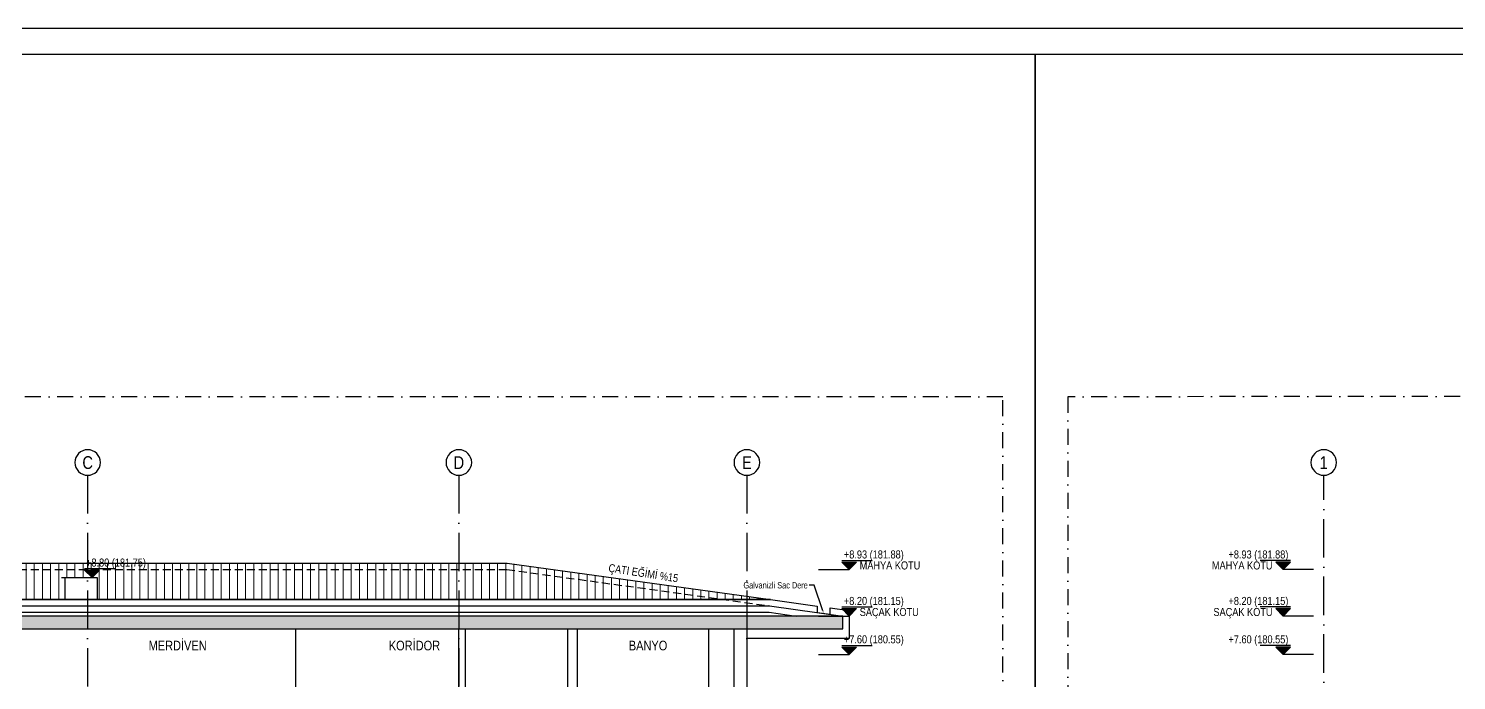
# Model space of a CAD drawing. Header units: millimetres. Extents: x 82776 to 137242, y 11666 to 27998.
# Drawn here: x 113530 to 115761, y 26978 to 27998 of the extents above; entities that cross this region are included whole.
import ezdxf
from ezdxf import colors
from ezdxf.entities.mleader import LeaderData, LeaderLine
from ezdxf.enums import TextEntityAlignment as Align
from ezdxf.math import Vec2, Vec3

# ---------------------------------------------------------------- set-up
doc = ezdxf.new("R2010")
doc.units = ezdxf.units.MM
for name, pattern in [('( Hidden )', [0.375, 0.25, -0.125]), ('ACAD_ISO10W100', [18, 12, -3, 0, -3]), ('DASHDOT', [1, 0.5, -0.25, 0, -0.25])]:
    doc.linetypes.add(name, pattern=pattern)
for name, color, linetype in [('0_IFC_Concrete Trace', 253, '( Hidden )'), ('0_IFC_Elevation_3', 21, 'Continuous'), ('0_IFC_Elevation_4', 11, 'Continuous'), ('0_IFC_Grid', 14, 'ACAD_ISO10W100'), ('0_IFC_Grid_Text_100', 14, 'Continuous'), ('0_IFC_Hatch', 250, 'Continuous'), ('0_IFC_Hatch_Structure', 251, 'Continuous'), ('0_IFC_Legend_Viewport', 7, 'Continuous'), ('0_IFC_Notation_Level_50', 160, 'Continuous'), ('0_IFC_Notation_Section_50', 10, 'Continuous'), ('0_IFC_Room_Text(No)_50', 12, 'Continuous'), ('0_IFC_Steelsection', 20, 'Continuous'), ('0_IFC_Text_Explanation_50', 231, 'Continuous'), ('1_IFC_Concrete_Section', 50, 'Continuous'), ('2_IFC_Wall', 130, 'Continuous'), ('3_IFC_Window', 136, 'Continuous'), ('4_IFC_Kaplama', 55, 'Continuous')]:
    doc.layers.add(name, color=color, linetype=linetype)
doc.styles.add('IFC_TEXT', font='ARIALN.TTF')

# ---------------------------------------------------------------- blocks, each defined once
blk = doc.blocks.new('*U2166')
at = {"layer": '0_IFC_Legend_Viewport', "transparency": 33554687}
blk.add_lwpolyline([(-3804.9, 2920), (0, 2920), (0, 0), (-3804.9, 0)], close=True, dxfattribs=at)
at = {"style": 'IFC_TEXT'}
for tag, p in [('PAFTA', (-2729.5, 17.9)), ('KOT', (-1159.1, 18)), ('OLCEK', (-110.4, 17.9))]:
    blk.add_attdef(tag, p, '', height=35, dxfattribs=at)
blk = doc.blocks.new('*U2167')
at = {"layer": '0_IFC_Legend_Viewport', "transparency": 33554687}
blk.add_lwpolyline([(-3170.3, 2920), (0, 2920), (0, 0), (-3170.3, 0)], close=True, dxfattribs=at)
at = {"style": 'IFC_TEXT'}
for tag, p in [('PAFTA', (-2412.2, 17.9)), ('KOT', (-1159.1, 18)), ('OLCEK', (-110.4, 17.9))]:
    blk.add_attdef(tag, p, '', height=35, dxfattribs=at)
blk = doc.blocks.new('A_1-1 KST_ALTLIK')
at = {"layer": '0_IFC_Hatch', "lineweight": 0, "transparency": 33554687}
h = blk.add_hatch(dxfattribs=at)
h.set_pattern_fill('LINE', color=256, scale=4, angle=90)
h.set_pattern_definition([(90, (-109485.903, -31000.442), (-12.7, 8e-16), [])])
h.paths.add_polyline_path([(1625.7, 1252.8), (2037, 1195.8), (-37, 1195.8), (374.3, 1252.8)])
at = {"layer": '0_IFC_Hatch_Structure'}
h = blk.add_hatch(dxfattribs=at)
h.set_pattern_fill('ANSI33', color=256, angle=180)
h.set_pattern_definition([(225, (-109485.903, -25909.086), (4.49012806, -4.49012806), []), (225, (-109490.393, -25909.086), (4.49012806, -4.49012806), [3.175, -1.5875])])
h.paths.add_polyline_path([(1970, 450), (1970, 20), (1720, 20), (1720, -80), (1560, -80), (1560, 20), (30, 20), (30, 450), (390, 450), (390, 410), (420, 410), (420, 450), (687, 450), (687, 470), (0, 470), (0, -30), (1510, -30), (1510, -130), (1770, -130), (1770, -30), (2000, -30), (2000, 470), (1720, 470), (1720, 450)])
h.paths.add_polyline_path([(620, 820), (0, 820), (0, 800), (620, 800)])
h.paths.add_polyline_path([(1720, 800), (2000, 800), (2000, 820), (1720, 820)])
h.paths.add_polyline_path([(2150, 1150), (2150, 1170), (-150, 1170), (-150, 1150)])
at = {"layer": '0_IFC_Concrete Trace', "linetype": '( Hidden )', "ltscale": 50}
blk.add_lwpolyline([(-35.6, 1185.9), (375, 1242.8), (1625, 1242.8), (2035.6, 1185.9)], dxfattribs=at)
at = {"layer": '0_IFC_Elevation_3'}
blk.add_lwpolyline([(1625.7, 1252.8), (2037, 1195.8), (-37, 1195.8), (374.3, 1252.8), (1625.7, 1252.8)], close=True, dxfattribs=at)
at = {"layer": '0_IFC_Elevation_4'}
for points in [[(1295, 1150), (1295, 830), (1370, 830)], [(1940, 1150), (1940, 830)]]:
    blk.add_lwpolyline(points, dxfattribs=at)
at = {"layer": '0_IFC_Steelsection'}
for points in [[(-150, 1170), (-35.6, 1185.9), (2035.6, 1185.9), (2150, 1170)], [(-77.1, 1170), (-34.9, 1175.9), (2034.9, 1175.9), (2077.1, 1170)]]:
    blk.add_lwpolyline(points, dxfattribs=at)
at = {"layer": '1_IFC_Concrete_Section'}
blk.add_lwpolyline([(2150, 1150), (2150, 1170), (-150, 1170), (-150, 1150)], close=True, dxfattribs=at)
at = {"layer": '2_IFC_Wall'}
for points in [[(1735, 820), (1720, 820), (1720, 1150), (1735, 1150)], [(2000, 820), (1980, 820), (1980, 1150), (2000, 1150)]]:
    blk.add_lwpolyline(points, close=True, dxfattribs=at)
at = {"layer": '3_IFC_Window'}
blk.add_lwpolyline([(1550, 830), (1550, 1150), (1560, 1150), (1560, 830)], dxfattribs=at)
at = {"layer": '4_IFC_Kaplama', "transparency": 33554687}
blk.add_lwpolyline([(0, 1135), (-160, 1135), (-160, 1178.7), (-130, 1182.9), (-130, 1172.8), (-110, 1175.5), (-110, 1185.6), (-37, 1195.8), (2037, 1195.8), (2110, 1185.6), (2110, 1175.5), (2130, 1172.8), (2130, 1182.9), (2160, 1178.7), (2160, 1135), (2000, 1135)], dxfattribs=at)
blk.add_wipeout([(935, 1230), (985, 1230), (985, 1195.8), (935, 1195.8)])
at = {"layer": '0_IFC_Elevation_4'}
blk.add_lwpolyline([(935, 1230), (985, 1230), (985, 1195.8), (935, 1195.8)], close=True, dxfattribs=at)
blk = doc.blocks.new('0_IFC_ROOM_SEC_50')
at = {"layer": '0_IFC_Room_Text(No)_50', "style": 'IFC_TEXT'}
for tag, height, p in [('ROOM_NAME', 15, (10.2, -26.2)), ('ROOM_NUMBER', 10, (10.2, -7.2))]:
    blk.add_attdef(tag, text='', height=height, dxfattribs=at).set_placement(p, align=Align.MIDDLE_CENTER)
blk = doc.blocks.new('0_IFC_AXIS_TEXT_100')
at = {"layer": '0_IFC_Grid_Text_100'}
blk.add_circle((0, 1000), 1000, dxfattribs=at)
at = {"layer": '0_IFC_Grid_Text_100', "style": 'IFC_TEXT'}
blk.add_attdef('AXIS_NO', text='', height=1000, dxfattribs=at).set_placement((0, 993), align=Align.MIDDLE_CENTER)
blk = doc.blocks.new('A_1-1 KST_AKS')
at = {"layer": '0_IFC_Grid', "ltscale": 5}
for points in [[(970, -200), (970, -1790)], [(1550, -200), (1550, -1790)], [(2000, -200), (2000, -1790)]]:
    blk.add_lwpolyline(points, dxfattribs=at)
ref = blk.add_blockref('0_IFC_AXIS_TEXT_100', (970, -200), dxfattribs=dict(xscale=-0.02, yscale=0.02, zscale=0.02, rotation=0.0064968962269241))
ref.add_attrib('AXIS_NO', 'C', dxfattribs={"layer": '0_IFC_Grid_Text_100', "height": 20, "rotation": 0.0064969, "style": 'IFC_TEXT'}).set_placement((969.99775, -180.14568), align=Align.MIDDLE_CENTER)
ref = blk.add_blockref('0_IFC_AXIS_TEXT_100', (1550, -200), dxfattribs=dict(xscale=-0.02, yscale=0.02, zscale=0.02, rotation=0.0064968962269241))
ref.add_attrib('AXIS_NO', 'D', dxfattribs={"layer": '0_IFC_Grid_Text_100', "height": 20, "rotation": 0.0064969, "style": 'IFC_TEXT'}).set_placement((1549.99775, -180.14568), align=Align.MIDDLE_CENTER)
ref = blk.add_blockref('0_IFC_AXIS_TEXT_100', (2000, -200), dxfattribs=dict(xscale=-0.02, yscale=0.02, zscale=0.02, rotation=0.0064968962269241))
ref.add_attrib('AXIS_NO', 'E', dxfattribs={"layer": '0_IFC_Grid_Text_100', "height": 20, "rotation": 0.0064969, "style": 'IFC_TEXT'}).set_placement((1999.99775, -180.14568), align=Align.MIDDLE_CENTER)
blk = doc.blocks.new('0_IFC_NOT_RUDELEVEL_50_N')
at = {"layer": '0_IFC_Notation_Level_50'}
h = blk.add_hatch(color=256, dxfattribs=at)
h.dxf.hatch_style = 1
h.paths.add_polyline_path([(-201.6, 201.6), (201.6, 201.6), (0, 0)])
for p, q in [((-834.4, 0), (0, 0)), ((-201.6, 246.4), (627.2, 246.4))]:
    blk.add_line(p, q, dxfattribs=at)
blk.add_lwpolyline([(-201.6, 201.6), (201.6, 201.6), (0, 0), (-201.6, 201.6)], dxfattribs=at)
at = {"layer": '0_IFC_Notation_Level_50', "style": 'IFC_TEXT'}
blk.add_attdef('LEVEL', (-201.6, 302.4), '', height=280, dxfattribs=at)
blk = doc.blocks.new('*U2140')
ref = blk.add_blockref('0_IFC_NOT_RUDELEVEL_50_N', (0, 1322.8), dxfattribs=dict(xscale=0.057142857142768, yscale=0.057142857142768, zscale=0.057142857142768))
ref.add_attrib('LEVEL', '+8.93 (181.88)', (-8.2, 1340), dxfattribs={"layer": '0_IFC_Notation_Level_50', "height": 12.5, "style": 'IFC_TEXT'})
ref = blk.add_blockref('0_IFC_NOT_RUDELEVEL_50_N', (0, 1250), dxfattribs=dict(xscale=0.057142857142768, yscale=0.057142857142768, zscale=0.057142857142768))
ref.add_attrib('LEVEL', '+8.20 (181.15)', (-8.2, 1267.3), dxfattribs={"layer": '0_IFC_Notation_Level_50', "height": 12.5, "style": 'IFC_TEXT'})
ref = blk.add_blockref('0_IFC_NOT_RUDELEVEL_50_N', (0, 1190), dxfattribs=dict(xscale=0.057142857142768, yscale=0.057142857142768, zscale=0.057142857142768))
ref.add_attrib('LEVEL', '+7.60 (180.55)', (-8.2, 1207.3), dxfattribs={"layer": '0_IFC_Notation_Level_50', "height": 12.5, "style": 'IFC_TEXT'})
at = {"layer": '0_IFC_Notation_Level_50', "char_height": 12.5, "attachment_point": 1, "style": 'IFC_TEXT'}
for s, insert in [('MAHYA KOTU', (16.5, 1335.3)), ('SAÇAK KOTU', (16.5, 1262.5))]:
    blk.add_mtext_dynamic_manual_height_columns(s, width=128.311, gutter_width=12.5, heights=[0], dxfattribs=dict(at, insert=insert))
blk = doc.blocks.new('A_A-A KST_AKS')
at = {"layer": '0_IFC_Grid', "ltscale": 5}
blk.add_lwpolyline([(0, -1770.00231), (0, -200.01277)], dxfattribs=at)
ref = blk.add_blockref('0_IFC_AXIS_TEXT_100', (0, -200.01277), dxfattribs=dict(xscale=-0.02, yscale=0.02, zscale=0.02))
ref.add_attrib('AXIS_NO', '1', dxfattribs={"layer": '0_IFC_Grid_Text_100', "height": 20, "rotation": 0, "style": 'IFC_TEXT'}).set_placement((0, -180.15845), align=Align.MIDDLE_CENTER)
blk = doc.blocks.new('*U2139')
ref = blk.add_blockref('0_IFC_NOT_RUDELEVEL_50_N', (0, 1322.8), dxfattribs=dict(xscale=-0.057142857142768, yscale=0.057142857142768, zscale=0.057142857142768))
ref.add_attrib('LEVEL', '+8.93 (181.88)', (-85.3, 1340), dxfattribs={"layer": '0_IFC_Notation_Level_50', "height": 12.5, "style": 'IFC_TEXT'})
ref = blk.add_blockref('0_IFC_NOT_RUDELEVEL_50_N', (0, 1250), dxfattribs=dict(xscale=-0.057142857142768, yscale=0.057142857142768, zscale=0.057142857142768))
ref.add_attrib('LEVEL', '+8.20 (181.15)', (-85.3, 1267.3), dxfattribs={"layer": '0_IFC_Notation_Level_50', "height": 12.5, "style": 'IFC_TEXT'})
ref = blk.add_blockref('0_IFC_NOT_RUDELEVEL_50_N', (0, 1190), dxfattribs=dict(xscale=-0.057142857142768, yscale=0.057142857142768, zscale=0.057142857142768))
ref.add_attrib('LEVEL', '+7.60 (180.55)', (-85.3, 1207.3), dxfattribs={"layer": '0_IFC_Notation_Level_50', "height": 12.5, "style": 'IFC_TEXT'})
at = {"layer": '0_IFC_Notation_Level_50', "char_height": 12.5, "attachment_point": 3, "style": 'IFC_TEXT'}
for s, insert in [('MAHYA KOTU', (-16.5, 1335.3)), ('SAÇAK KOTU', (-16.5, 1262.5))]:
    blk.add_mtext_dynamic_manual_height_columns(s, width=128.311, gutter_width=12.5, heights=[0], dxfattribs=dict(at, insert=insert))
blk = doc.blocks.new('A_KST A-A')
at = {"layer": '0_IFC_Notation_Section_50', "linetype": 'DASHDOT', "ltscale": 50}
blk.add_lwpolyline([(702.8, 82.4), (702.8, 1916.2), (-2365, 1912.7), (-2365, 78.9)], close=True, dxfattribs=at)
for name, p in [('A_A-A KST_AKS', (-1965, 1990)), ('*U2139', (-2028.6, 320))]:
    blk.add_blockref(name, p)
blk = doc.blocks.new('A_1-1 KST_YAZI')
ref = blk.add_blockref('0_IFC_ROOM_SEC_50', (1110, 1150))
ref.add_attrib('ROOM_NAME', 'MERDİVEN', dxfattribs={"layer": '0_IFC_Room_Text(No)_50', "height": 15, "style": 'IFC_TEXT'}).set_placement((1110.6, 1123.8), align=Align.MIDDLE_CENTER)
ref = blk.add_blockref('0_IFC_ROOM_SEC_50', (1480, 1150))
ref.add_attrib('ROOM_NAME', 'KORİDOR', dxfattribs={"layer": '0_IFC_Room_Text(No)_50', "height": 15, "style": 'IFC_TEXT'}).set_placement((1480.6, 1123.8), align=Align.MIDDLE_CENTER)
ref = blk.add_blockref('0_IFC_ROOM_SEC_50', (1845, 1150))
ref.add_attrib('ROOM_NAME', 'BANYO', dxfattribs={"layer": '0_IFC_Room_Text(No)_50', "height": 15, "style": 'IFC_TEXT'}).set_placement((1845.6, 1123.8), align=Align.MIDDLE_CENTER)
at = {"layer": '0_IFC_Text_Explanation_50', "insert": (1893.5, 1234.9), "char_height": 12.5, "attachment_point": 3, "rotation": 351.2034, "style": 'IFC_TEXT'}
blk.add_mtext_dynamic_manual_height_columns('ÇATI EĞİMİ %15', width=167.351, gutter_width=12.5, heights=[0], dxfattribs=at)
at = {"layer": '0_IFC_Text_Explanation_50'}
ml = blk.add_multileader_mtext('Standard', dxfattribs=at)
ml.set_content('Galvanizli Sac Dere', color=256, style='IFC_TEXT')
ml.set_leader_properties()
ml.build(insert=Vec2(0, 0))
ctx = ml.context
ctx.base_point, ctx.char_height, ctx.plane_origin = Vec3(1993.8, 1218.1), 10, Vec3(2120, 1174.2)
ctx.text_align_type = 2
notes = []
notes.append((ctx, [(0, (1, 1, 0), (2105.2, 1218.1), (-1, 0), 8, [(0, [(2120, 1174.2)], 0, [])])]))
ctx.mtext.insert, ctx.mtext.rotation, ctx.mtext.alignment, ctx.mtext.flow_direction = Vec3(2095.2, 1223.1), 6.283185, 3, 5
for ctx, leaders in notes:
    for number, flags, end, landing, length, lines in leaders:
        leader = LeaderData()
        leader.index, (leader.has_last_leader_line, leader.has_dogleg_vector, leader.attachment_direction) = number, flags
        leader.last_leader_point, leader.dogleg_vector, leader.dogleg_length = Vec3(end), Vec3(landing), length
        for number, points, colour, breaks in lines:
            line = LeaderLine()
            line.index, line.vertices, line.color, line.breaks = number, Vec3.list(points), colors.encode_raw_color(colour), breaks
            leader.lines.append(line)
        ctx.leaders.append(leader)
blk = doc.blocks.new('A_KST 1-1')
at = {"layer": '0_IFC_Notation_Section_50', "linetype": 'DASHDOT', "ltscale": 50}
blk.add_lwpolyline([(200, 78.9), (200, 1912.7), (-3504.4, 1912.7), (-3504.4, 78.9)], close=True, dxfattribs=at)
blk.add_blockref('A_1-1 KST_ALTLIK', (-2200, 400))
for name, p in [('A_1-1 KST_AKS', (-2200, 1990)), ('A_1-1 KST_YAZI', (-2200, 400)), ('*U2140', (-40.2, 320))]:
    blk.add_blockref(name, p)
ref = blk.add_blockref('0_IFC_NOT_RUDELEVEL_50_N', (-1223.2, 1630), dxfattribs=dict(xscale=0.057142857142768, yscale=0.057142857142768, zscale=0.057142857142768))
ref.add_attrib('LEVEL', '+8.80 (181.75)', (-1232.5, 1647.3), dxfattribs={"layer": '0_IFC_Notation_Level_50', "height": 12.5, "style": 'IFC_TEXT'})

msp = doc.modelspace()

# ---------------------------------------------------------------- linework, layer by layer
msp.add_lwpolyline([(82776.4, 27997.6), (82776.4, 24997.6), (137241.5, 24997.6), (137241.5, 27997.6)], close=True)

# ---------------------------------------------------------------- block references
for name, p in [('*U2166', (115102.4, 25037.6)), ('*U2167', (118272.7, 25037.6))]:
    msp.add_blockref(name, p)

# ---------------------------------------------------------------- next in the draw order: block references
for name, p in [('A_KST 1-1', (114852.2, 25509.1)), ('A_KST A-A', (117518.6, 25509.1))]:
    msp.add_blockref(name, p)

doc.saveas('drawing.dxf')
